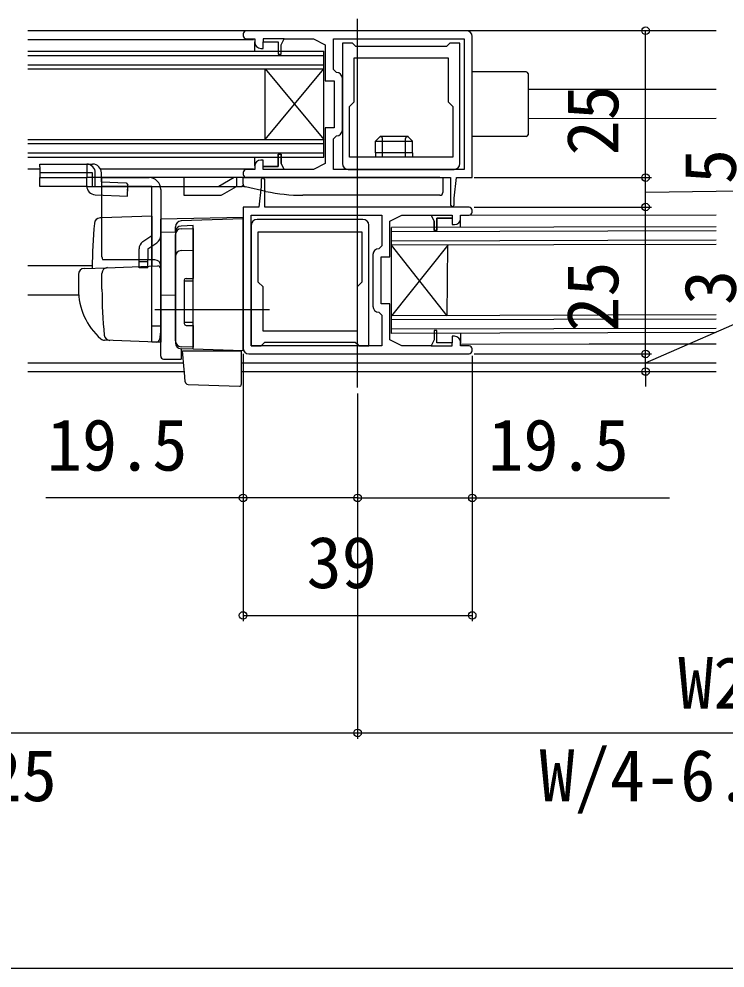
# Model space of a CAD drawing. Units: millimetres, scale not verified. Extents: x -525 to 525, y -782 to 777.
# Drawn here: x -242.6 to -122.5, y 469.2 to 630.7 of the extents above; entities that cross this region are included whole.
import ezdxf
from ezdxf.enums import TextEntityAlignment as Align

# ---------------------------------------------------------------- set-up
doc = ezdxf.new("R2010")
doc.units = ezdxf.units.MM
doc.header["$LTSCALE"] = 4
for name, color, linetype in [('0-2_YKK_11', 7, 'Continuous'), ('0-3_YKK_12', 2, 'Continuous'), ('0-4_YKK_13', 4, 'Continuous'), ('0-6_YKK_D', 6, 'Continuous')]:
    doc.layers.add(name, color=color, linetype=linetype)
doc.styles.add('ＭＳ ゴシック', font='')
doc.styles.get('ＭＳ ゴシック').set_extended_font_data('MS Gothic')

msp = doc.modelspace()

# ---------------------------------------------------------------- linework, layer by layer
at = {"layer": '0-2_YKK_11'}
for p, q in [((-166.501, 628.651), (-203.801, 628.651)), ((-187.601, 611.751), (-187.601, 620.551)), ((-186.601, 605.051), (-168.601, 605.051)), ((-184.101, 596.552), (-202.101, 596.552)), ((-182.401, 590.552), (-182.401, 581.752)), ((-203.501, 573.652), (-166.201, 573.652))]:
    msp.add_line(p, q, dxfattribs=at)
for points in [[(-203.801, 603.651), (-169.201, 603.651), (-169.201, 598.951), (-168.901, 598.651), (-168.601, 598.951), (-168.601, 600.151), (-168.201, 603.651), (-165.501, 603.651), (-165.501, 627.651)], [(-203.801, 627.251), (-202.501, 627.251), (-202.501, 626.651)], [(-201.501, 625.651), (-201.101, 625.651), (-201.101, 626.751), (-198.501, 626.751), (-198.501, 624.651), (-198.001, 624.651), (-198.001, 626.251), (-197.501, 627.251), (-192.501, 627.251), (-190.501, 626.251), (-190.501, 620.151), (-189.001, 620.151), (-189.001, 612.151), (-190.501, 612.151), (-190.501, 606.051), (-192.501, 605.051), (-197.501, 605.051), (-198.001, 606.051), (-198.001, 607.651), (-198.501, 607.651), (-198.501, 605.551), (-201.101, 605.551), (-201.101, 606.651), (-201.501, 606.651)], [(-189.101, 627.251), (-166.901, 627.251), (-166.901, 605.051), (-189.101, 605.051), (-189.101, 610.251), (-188.601, 610.751)], [(-188.601, 621.551), (-189.101, 622.051), (-189.101, 627.251)], [(-167.601, 606.051), (-167.601, 626.551), (-169.301, 626.551), (-169.601, 626.251), (-169.901, 625.951), (-185.301, 625.951), (-185.601, 626.251), (-185.901, 626.551), (-187.601, 626.551), (-187.601, 606.051)], [(-202.501, 605.651), (-202.501, 605.051), (-203.801, 605.051)], [(-166.201, 598.652), (-200.801, 598.652), (-200.801, 603.352), (-201.101, 603.652), (-201.401, 603.352), (-201.401, 602.152), (-201.801, 598.652), (-204.501, 598.652), (-204.501, 574.652)], [(-180.901, 575.052), (-203.101, 575.052), (-203.101, 597.252), (-180.901, 597.252), (-180.901, 592.052), (-181.401, 591.552)], [(-168.501, 576.652), (-168.901, 576.652), (-168.901, 575.552), (-171.501, 575.552), (-171.501, 577.652), (-172.001, 577.652), (-172.001, 576.052), (-172.501, 575.052), (-177.501, 575.052), (-179.501, 576.052), (-179.501, 582.152), (-181.001, 582.152), (-181.001, 590.152), (-179.501, 590.152), (-179.501, 596.252), (-177.501, 597.252), (-172.501, 597.252), (-172.001, 596.252), (-172.001, 594.652), (-171.501, 594.652), (-171.501, 596.752), (-168.901, 596.752), (-168.901, 595.652), (-168.501, 595.652)], [(-167.501, 596.652), (-167.501, 597.252), (-166.201, 597.252)], [(-203.101, 595.552), (-203.101, 575.052), (-201.401, 575.052), (-201.101, 575.352), (-200.801, 575.652), (-185.401, 575.652), (-185.101, 575.352), (-184.801, 575.052), (-183.101, 575.052), (-183.101, 595.552)], [(-181.401, 580.752), (-180.901, 580.252), (-180.901, 575.052)], [(-166.201, 575.052), (-167.501, 575.052), (-167.501, 575.652)]]:
    msp.add_lwpolyline(points, dxfattribs=at)
for points in [[(-197.501, 627.251), (-201.101, 627.251), (-201.101, 626.751), (-198.501, 626.751), (-198.501, 624.651), (-198.001, 624.651), (-198.001, 626.251)], [(-168.801, 607.151), (-186.401, 607.151), (-186.401, 615.751), (-185.601, 616.551), (-185.601, 624.051), (-169.601, 624.051), (-169.601, 616.551), (-168.801, 615.751)], [(-197.501, 605.051), (-201.101, 605.051), (-201.101, 605.551), (-198.501, 605.551), (-198.501, 607.651), (-198.001, 607.651), (-198.001, 606.051)], [(-172.501, 597.252), (-168.901, 597.252), (-168.901, 596.752), (-171.501, 596.752), (-171.501, 594.652), (-172.001, 594.652), (-172.001, 596.252)], [(-201.901, 594.452), (-184.301, 594.452), (-184.301, 585.852), (-185.101, 585.052), (-185.101, 577.552), (-201.101, 577.552), (-201.101, 585.052), (-201.901, 585.852)], [(-172.501, 575.052), (-168.901, 575.052), (-168.901, 575.552), (-171.501, 575.552), (-171.501, 577.652), (-172.001, 577.652), (-172.001, 576.052)]]:
    msp.add_lwpolyline(points, close=True, dxfattribs=at)
for centre, radius, start, end in [((-203.801, 627.951), 0.7, 89.99999, 270.00001), ((-166.501, 627.651), 1, 0.00001, 89.99999), ((-201.501, 626.651), 1, 180.00001, 269.99999), ((-188.601, 620.551), 1, 0.00001, 89.99999), ((-188.601, 611.751), 1, 270.00001, 359.99999), ((-201.501, 605.651), 1, 90.00001, 179.99999), ((-186.601, 606.051), 1, 180.00001, 269.99999), ((-168.601, 606.051), 1, 270.00001, 359.99999), ((-203.801, 604.351), 0.7, 89.99999, 270.00001), ((-166.201, 597.952), 0.7, 269.99999, 90.00001), ((-202.101, 595.552), 1, 90.00001, 179.99999), ((-184.101, 595.552), 1, 0.00001, 89.99999), ((-168.501, 596.652), 1, 270.00001, 359.99999), ((-181.401, 590.552), 1, 90.00001, 179.99999), ((-181.401, 581.752), 1, 180.00001, 269.99999), ((-168.501, 575.652), 1, 0.00001, 89.99999), ((-166.201, 574.352), 0.7, 269.99999, 90.00001), ((-203.501, 574.652), 1, 180.00001, 269.99999)]:
    msp.add_arc(centre, radius, start, end, dxfattribs=at)
at = {"layer": '0-3_YKK_12'}
for p, q in [((-185, 567.936), (-185, 630.651)), ((-123.989, 628.651), (-241.125, 628.651)), ((-241.125, 627.151), (-202.701, 627.151)), ((-202.501, 625.151), (-202.501, 626.751)), ((-241.125, 625.151), (-190.751, 625.151)), ((-190.751, 607.151), (-190.751, 625.151)), ((-241.125, 624.451), (-190.751, 624.451)), ((-241.125, 622.851), (-190.751, 622.851)), ((-241.125, 622.151), (-190.751, 622.151)), ((-200.751, 610.151), (-200.751, 622.151)), ((-200.751, 610.151), (-190.751, 622.151)), ((-200.751, 622.151), (-190.751, 610.151)), ((-123.989, 618.676), (-156.001, 618.627)), ((-123.989, 613.691), (-156.001, 613.641)), ((-241.125, 610.151), (-190.751, 610.151)), ((-241.125, 609.451), (-190.751, 609.451)), ((-241.125, 607.851), (-190.751, 607.851)), ((-241.125, 607.151), (-190.751, 607.151)), ((-202.501, 605.664), (-202.5, 607.151)), ((-241.125, 605.151), (-239.101, 605.151)), ((-228.774, 605.151), (-202.701, 605.151)), ((-167.496, 595.181), (-167.501, 596.815)), ((-167.001, 597.252), (-123.989, 597.319)), ((-123.989, 595.289), (-179.251, 595.152)), ((-179.251, 577.152), (-179.251, 595.152)), ((-123.989, 594.589), (-179.251, 594.451)), ((-123.989, 592.99), (-179.251, 592.856)), ((-123.989, 592.289), (-179.251, 592.152)), ((-169.67, 592.181), (-179.251, 580.152)), ((-169.751, 580.152), (-179.251, 592.152)), ((-169.751, 580.152), (-169.67, 592.181)), ((-230.173, 588.651), (-241.125, 588.651)), ((-232.464, 583.651), (-241.125, 583.651)), ((-123.989, 580.289), (-179.251, 580.152)), ((-123.989, 579.594), (-179.251, 579.47)), ((-123.989, 577.987), (-179.251, 577.848)), ((-123.989, 577.289), (-179.251, 577.152)), ((-167.504, 577.181), (-167.501, 575.552)), ((-241.125, 572.151), (-214.626, 572.151)), ((-204.801, 572.151), (-123.989, 572.151)), ((-241.125, 570.651), (-214.494, 570.651)), ((-204.801, 570.651), (-123.989, 570.651))]:
    msp.add_line(p, q, dxfattribs=at)
msp.add_lwpolyline([(-167.454, 575.341), (-145.601, 575.343), (-123.989, 575.343)], dxfattribs=at)
at = {"layer": '0-4_YKK_13'}
for p, q in [((-156.301, 621.651), (-165.501, 621.651)), ((-156.001, 621.351), (-156.001, 610.951)), ((-181.949, 609.851), (-181.262, 610.539)), ((-181.262, 610.539), (-181.174, 610.627)), ((-176.425, 610.627), (-181.174, 610.627)), ((-176.425, 610.627), (-176.337, 610.539)), ((-175.649, 609.851), (-176.337, 610.539)), ((-156.301, 610.651), (-165.501, 610.651)), ((-181.949, 609.851), (-175.649, 609.851)), ((-181.949, 607.851), (-181.949, 609.851)), ((-180.749, 607.151), (-180.749, 610.327)), ((-176.849, 607.151), (-176.849, 610.327)), ((-175.649, 607.851), (-175.649, 609.851)), ((-175.649, 607.851), (-181.949, 607.851)), ((-181.949, 607.851), (-181.949, 607.151)), ((-175.649, 607.851), (-175.649, 607.151)), ((-239.101, 605.512), (-239.101, 605.951)), ((-231.101, 605.951), (-230.101, 605.951)), ((-239.101, 605.512), (-239.101, 603.651)), ((-231.101, 604.451), (-239.101, 604.451)), ((-231.101, 605.512), (-231.101, 603.651)), ((-230.101, 604.451), (-231.101, 604.451)), ((-230.101, 602.151), (-230.101, 604.451)), ((-229.634, 603.651), (-229.634, 604.451)), ((-228.601, 603.651), (-228.601, 604.451)), ((-204.499, 603.651), (-231.101, 603.651)), ((-231.101, 602.24), (-231.101, 603.651)), ((-229.634, 602.241), (-229.634, 603.651)), ((-228.601, 602.951), (-228.601, 603.651)), ((-228.601, 602.951), (-224.4, 602.76)), ((-228.501, 590.151), (-228.501, 603.651)), ((-228.501, 603.651), (-220.501, 603.651)), ((-224.4, 602.76), (-224.11, 602.451)), ((-224.119, 602.151), (-224.11, 602.451)), ((-214.601, 603.651), (-214.601, 602.151)), ((-206.002, 603.651), (-208.602, 602.151)), ((-205.601, 603.651), (-205.601, 602.151)), ((-170.999, 603.651), (-203.999, 603.651)), ((-170.999, 603.651), (-170.499, 603.651)), ((-170.499, 603.651), (-170.499, 601.151)), ((-231.101, 602.151), (-204.656, 602.151)), ((-220.001, 602.151), (-228.501, 602.151)), ((-224.169, 600.511), (-224.119, 602.151)), ((-220.001, 589.651), (-220.001, 602.151)), ((-218.501, 601.651), (-218.501, 593.824)), ((-214.601, 602.151), (-214.601, 600.651)), ((-207.969, 600.785), (-205.601, 602.151)), ((-204.656, 602.151), (-204.551, 602.301)), ((-204.346, 602.151), (-204.656, 602.151)), ((-204.551, 602.301), (-204.451, 602.301)), ((-204.451, 602.301), (-204.346, 602.151)), ((-204.346, 602.151), (-204.294, 602.151)), ((-200.607, 601.317), (-204.104, 602.066)), ((-229.647, 600.741), (-224.169, 600.511)), ((-214.601, 600.651), (-208.468, 600.651)), ((-170.999, 600.651), (-194.321, 600.651)), ((-228.501, 596.802), (-228.827, 596.79)), ((-220.001, 597.099), (-228.501, 596.802)), ((-220.001, 597.099), (-220.001, 589.651)), ((-204.501, 596.851), (-218.501, 596.607)), ((-218.501, 596.15), (-218.501, 596.162)), ((-218.501, 595.95), (-218.501, 596.15)), ((-204.501, 596.651), (-215.035, 596.283)), ((-204.501, 574.151), (-204.501, 596.851)), ((-218.501, 594.378), (-216.001, 594.412)), ((-216.001, 594.418), (-216.001, 595.284)), ((-216.001, 594.418), (-216.001, 575.518)), ((-215.036, 594.954), (-213.001, 595.025)), ((-213.001, 595.484), (-215.035, 595.421)), ((-213.001, 591.828), (-213.001, 595.484)), ((-213.001, 595.025), (-213.001, 586.507)), ((-221.546, 592.771), (-220.001, 593.824)), ((-218.501, 593.824), (-218.501, 575.651)), ((-216.001, 575.877), (-216.001, 593.955)), ((-220.701, 591.531), (-219.156, 592.585)), ((-220.701, 591.531), (-220.701, 589.651)), ((-215.036, 591.254), (-213.001, 591.325)), ((-213.001, 590.863), (-213.001, 591.828)), ((-219.501, 589.651), (-228.367, 589.651)), ((-220.701, 588.324), (-220.701, 589.651)), ((-220.001, 589.651), (-220.001, 588.599)), ((-231.535, 588.196), (-227.748, 588.328)), ((-227.748, 588.328), (-219.018, 588.633)), ((-222.201, 589.401), (-220.701, 589.401)), ((-218.501, 588.133), (-218.501, 577.651)), ((-232.501, 587.196), (-232.501, 584.651)), ((-228.501, 584.651), (-228.501, 587.354)), ((-214.201, 586.507), (-213.001, 586.507)), ((-218.501, 584.351), (-218.501, 584.951)), ((-214.501, 586.207), (-214.501, 578.807)), ((-213.001, 586.007), (-214.501, 586.007)), ((-218.501, 583.351), (-218.501, 583.951)), ((-216.001, 583.651), (-218.501, 583.607)), ((-200.001, 581.151), (-219.501, 581.151)), ((-218.501, 580.351), (-218.501, 580.951)), ((-218.501, 579.351), (-218.501, 579.951)), ((-218.501, 579.351), (-218.501, 579.951)), ((-218.501, 579.351), (-218.501, 579.951)), ((-218.501, 578.351), (-220.001, 578.351)), ((-218.501, 579.351), (-218.501, 577.651)), ((-218.501, 579.351), (-218.501, 577.651)), ((-213.001, 579.007), (-214.501, 579.007)), ((-214.201, 578.507), (-213.001, 578.507)), ((-213.001, 578.507), (-213.001, 574.807)), ((-218.539, 577.396), (-218.733, 576.102)), ((-218.501, 577.651), (-218.539, 577.396)), ((-227.241, 575.956), (-228.09, 575.986)), ((-219.245, 575.677), (-228.074, 575.985)), ((-213.001, 574.807), (-215.036, 574.878)), ((-213.001, 574.448), (-215.035, 574.519)), ((-215.035, 574.519), (-215.035, 572.734)), ((-218.009, 572.786), (-215.035, 572.734)), ((-214.485, 570.541), (-214.525, 570.997)), ((-214.343, 568.924), (-214.485, 570.541)), ((-204.801, 570.809), (-204.801, 570.172)), ((-204.801, 570.651), (-204.801, 568.462)), ((-213.862, 568.467), (-205.111, 568.162))]:
    msp.add_line(p, q, dxfattribs=at)
for points in [[(-239.101, 605.951), (-231.101, 605.951), (-231.101, 605.512)], [(-231.101, 602.151), (-239.101, 602.151), (-239.101, 603.651), (-231.101, 603.651)], [(-204.499, 602.555), (-204.499, 603.651), (-203.999, 603.651)], [(-218.501, 583.607), (-218.501, 594.378), (-218.501, 596.607)], [(-220.701, 588.324), (-222.201, 588.324), (-222.201, 589.651), (-222.201, 591.531)], [(-218.501, 575.651), (-220.001, 575.651), (-220.001, 589.651)], [(-204.501, 574.151), (-213.001, 574.448), (-213.001, 575.447), (-213.001, 590.863)], [(-218.501, 573.286), (-218.501, 580.298), (-218.501, 583.151), (-218.501, 583.607)], [(-214.525, 570.997), (-214.801, 574.151), (-214.77, 574.151)], [(-214.77, 574.151), (-204.801, 574.151), (-204.801, 570.651)]]:
    msp.add_lwpolyline(points, dxfattribs=at)
for centre, radius, start, end in [((-156.301, 621.351), 0.3, 0, 90), ((-181.049, 610.327), 0.3, 0, 135), ((-176.549, 610.327), 0.3, 45, 180), ((-156.301, 610.951), 0.3, 270, 0), ((-231.118, 604.468), 1.483, 359.35664, 89.34185), ((-230.101, 604.451), 1.5, 0, 90), ((-220.501, 601.651), 2, 0, 90), ((-203.999, 602.555), 0.5, 180, 257.90524), ((-229.601, 602.24), 1.5, 180, 268.23761), ((-208.468, 601.651), 1, 270, 299.98), ((-194.321, 630.651), 30, 257.90524, 270), ((-170.999, 601.151), 0.5, 270, 0), ((-228.792, 595.791), 1, 92, 175.1492), ((-215.001, 595.284), 1, 92, 180), ((-115.201, 586.151), 115, 175.1492, 178.95761), ((-215.001, 594.422), 1, 91.97531, 180.18561), ((-215.001, 593.955), 1, 92, 180), ((-220.701, 591.531), 1.5, 124.28688, 180), ((-220.001, 593.824), 1.5, 304.28688, 0), ((-215.001, 590.255), 1, 92, 180), ((-227.501, 590.151), 1, 180, 210), ((-219.501, 588.651), 1, 0, 90), ((-231.501, 587.196), 1, 92, 180), ((-227.501, 587.354), 1, 92, 180), ((-219.001, 588.133), 0.5, 0, 92), ((-214.201, 586.207), 0.3, 90, 180), ((-221.501, 584.551), 11, 179.4814, 229.17186), ((-147.501, 584.663), 81, 180.00856, 185.53061), ((-214.201, 578.807), 0.3, 180, 270), ((-227.128, 576.953), 1, 185.53061, 268), ((-228.039, 576.985), 1, 229.17186, 268), ((-219.227, 576.177), 0.5, 268, 351.46923), ((-215.001, 575.877), 1, 180, 268), ((-215.001, 575.518), 1, 180, 268), ((-218.001, 573.286), 0.5, 180, 196.57035), ((-218.001, 573.286), 0.5, 180, 269), ((-213.845, 568.967), 0.5, 185, 268.02699), ((-205.101, 568.462), 0.3, 268, 0)]:
    msp.add_arc(centre, radius, start, end, dxfattribs=at)
msp.add_ellipse((-228.101, 602.951), major_axis=(0, 9.5), ratio=0.421053, start_param=4.5538307, end_param=4.6280786, dxfattribs=at)
at = {"layer": '0-6_YKK_D'}
for p, q in [((-136.001, 603.651), (-136.001, 628.651)), ((-165.201, 603.651), (-135.001, 603.651)), ((-165.201, 603.651), (-135.001, 603.651)), ((-136.001, 598.652), (-136.001, 603.651)), ((-165.201, 598.652), (-135.001, 598.652)), ((-165.201, 598.652), (-135.001, 598.652)), ((-136.001, 573.652), (-136.001, 598.652)), ((-136.001, 573.652), (-136.001, 576.202)), ((-204.501, 573.652), (-204.501, 548.151)), ((-204.501, 573.652), (-204.501, 528.151)), ((-165.501, 573.352), (-165.501, 548.151)), ((-165.501, 573.352), (-165.501, 528.151)), ((-165.201, 573.652), (-135.001, 573.652)), ((-165.201, 573.652), (-135.001, 573.652)), ((-136.001, 570.651), (-136.001, 573.652)), ((-136.001, 570.651), (-136.001, 573.652)), ((-136.001, 570.651), (-136.001, 568.101)), ((-185, 566.936), (-185, 508.151)), ((-185, 566.936), (-185, 508.151)), ((-185, 566.936), (-185, 548.151)), ((-185, 566.936), (-185, 548.151)), ((-204.501, 529.151), (-165.501, 529.151)), ((-315, 509.151), (-185, 509.151)), ((-185, 509.151), (-55, 509.151)), ((-304.5, 469.151), (194.5, 469.151))]:
    msp.add_line(p, q, dxfattribs=at)
for points in [[(-136.001, 601.152), (-116.001, 601.452), (-116.001, 612.407)], [(-136.001, 572.152), (-116.001, 580.857), (-116.001, 591.812)], [(-185, 549.151), (-204.501, 549.151), (-238.051, 549.151)], [(-185, 549.151), (-165.501, 549.151), (-131.951, 549.151)]]:
    msp.add_lwpolyline(points, dxfattribs=at)
for centre in [(-136.001, 628.651), (-136.001, 603.651), (-136.001, 603.651), (-136.001, 598.652), (-136.001, 598.652), (-136.001, 573.652), (-136.001, 573.652), (-136.001, 570.651), (-204.501, 549.151), (-185, 549.151), (-185, 549.151), (-165.501, 549.151), (-204.501, 529.151), (-165.501, 529.151), (-185, 509.151), (-185, 509.151)]:
    msp.add_circle(centre, 0.637, dxfattribs=at)

# ---------------------------------------------------------------- texts
at = {"layer": '0-6_YKK_D', "style": 'ＭＳ ゴシック'}
for s, p in [('25', (-138.001, 607.424)), ('5', (-118.001, 602.566)), ('25', (-138.001, 577.425)), ('3', (-118.001, 581.971))]:
    msp.add_text(s, height=8.798, rotation=90, dxfattribs=at).set_placement(p, align=Align.BOTTOM_LEFT)
for s, p in [('19.5', (-237.891, 551.151)), ('19.5', (-162.791, 551.151)), ('39', (-193.694, 531.151)), ('W2', (-130.466, 510.651)), ('W/4+6.25', (-284.057, 494.901)), ('W/4-6.25', (-154.057, 494.901))]:
    msp.add_text(s, height=8.798, dxfattribs=at).set_placement(p, align=Align.BOTTOM_LEFT)

doc.saveas('drawing.dxf')
